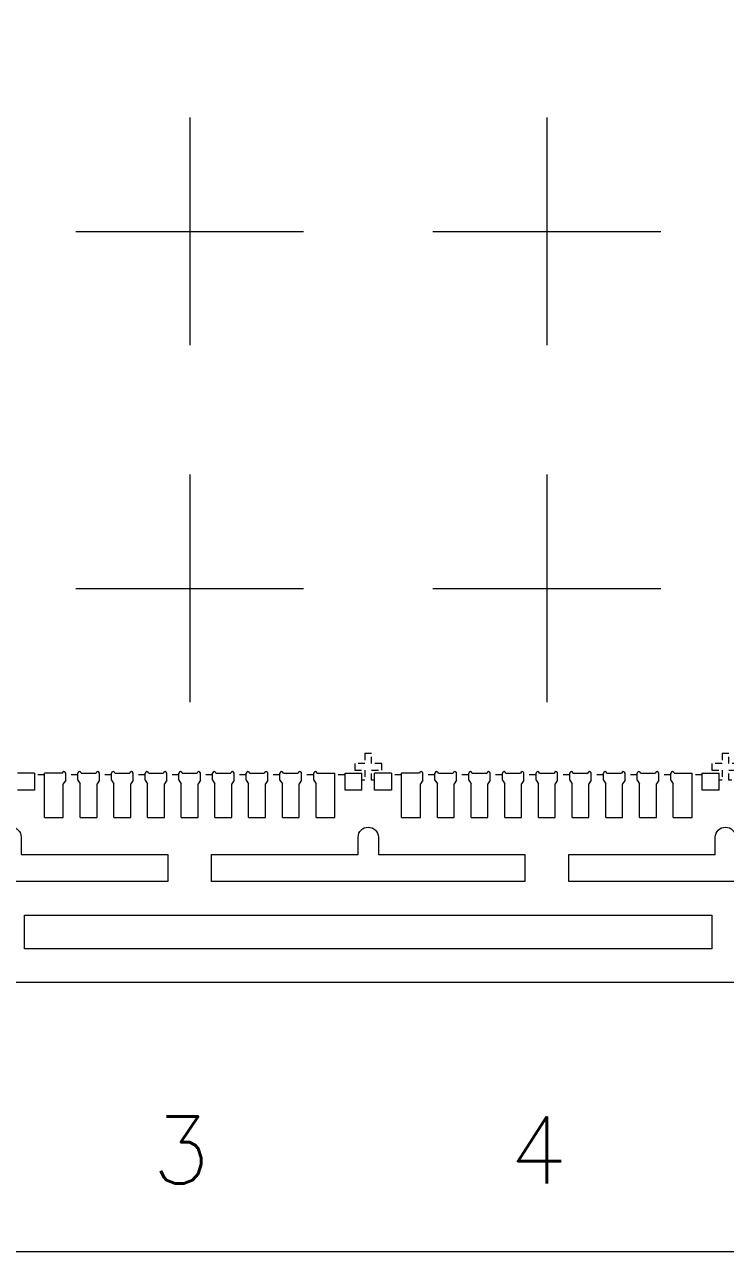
# Model space of a CAD drawing. Extents: x -197 to -81, y -157 to -2.
# Drawn here: x -154.92 to -144.52, y -91.58 to -73.35 of the extents above; entities that cross this region are included whole.
import ezdxf

# ---------------------------------------------------------------- set-up
doc = ezdxf.new("R2010")
doc.units = 0
doc.header["$LTSCALE"] = 5
doc.header["$MEASUREMENT"] = 0
doc.header["$PDMODE"] = 3
for name, pattern in [('0', [0]), ('CENTER', [2, 1.25, -0.25, 0.25, -0.25]), ('HIDDEN', [0.375, 0.25, -0.125])]:
    doc.linetypes.add(name, pattern=pattern)
doc.layers.get('Defpoints').update_dxf_attribs({"linetype": 'CONTINUOUS'})
for name, color, linetype in [('1', 7, 'CONTINUOUS'), ('1D', 4, 'CONTINUOUS'), ('标注', 4, '0')]:
    doc.layers.add(name, color=color, linetype=linetype)
doc.layers.add('center', color=1, linetype='CONTINUOUS', lineweight=18)
doc.styles.add('SIMPLEX', font='SIMPLEX')
doc.styles.add('宋体', font='SimSun.ttf')
doc.dimstyles.get("Standard").update_dxf_attribs({"dimscale": 0.12, "dimtxt": 1, "dimasz": 1, "dimexe": 0.3, "dimexo": 0.3, "dimgap": 0.3, "dimtad": 0, "dimdec": 3, "dimzin": 0, "dimdsep": 46, "dimtxsty": 'SIMPLEX', "dimcen": 0.5, "dimclrd": 256, "dimclre": 256, "dimclrt": 256, "dimadec": 0, "dimazin": 0, "dimtfac": 1, "dimtdec": 3, "dimtofl": 0, "dimtmove": 0, "dimatfit": 0, "dimfxl": 1, "dimtolj": 1, "dimtzin": 0, "dimlwd": -1, "dimlwe": -1, "dimarcsym": 0})

# ---------------------------------------------------------------- blocks, each defined once
blk = doc.blocks.new('*D0')
at = {"layer": 'Defpoints', "color": 0, "transparency": 16777216}
for p in [(-6756.069, -1068.076), (-6790.819, -1140.564), (-6789.361, -1150.077)]:
    blk.add_point(p, dxfattribs=at)
at = {"layer": '标注', "linetype": 'Continuous', "lineweight": 5, "transparency": 16777216}
for p, q in [((-6790.819, -1140.6), (-6790.819, -1149.597)), ((-6790.819, -1149.597), (-6789.361, -1149.837)), ((-6789.361, -1149.837), (-6789.361, -1150.077))]:
    blk.add_line(p, q, dxfattribs=at)
at = {"layer": '标注', "lineweight": 5, "transparency": 16777216, "insert": (-6789.361, -1152.097), "char_height": 0.96, "attachment_point": 5, "rotation": 90, "style": '宋体'}
blk.add_mtext('\\A1;34.750', dxfattribs=at)

msp = doc.modelspace()

# ---------------------------------------------------------------- linework, layer by layer
at = {"layer": '1', "lineweight": 5}
for p, q in [((-154.7704, -84.4637, -0.0291), (-155.0204, -84.4637, -0.0291)), ((-154.6204, -85.1187, -0.0291), (-154.6204, -84.4637, -0.0291)), ((-154.3554, -84.4637, -0.0291), (-154.6204, -84.4637, -0.0291)), ((-154.3054, -84.5687, -0.0291), (-154.3404, -84.6187, -0.0291)), ((-154.3054, -84.5687, -0.0291), (-154.3054, -84.4637, -0.0291)), ((-154.1254, -84.5687, -0.0291), (-154.1254, -84.4637, -0.0291)), ((-154.1254, -84.5687, -0.0291), (-154.0904, -84.6187, -0.0291)), ((-154.0754, -84.4637, -0.0291), (-153.8554, -84.4637, -0.0291)), ((-153.8054, -84.5687, -0.0291), (-153.8404, -84.6187, -0.0291)), ((-153.8054, -84.5687, -0.0291), (-153.8054, -84.4637, -0.0291)), ((-153.6254, -84.5687, -0.0291), (-153.6254, -84.4637, -0.0291)), ((-153.6254, -84.5687, -0.0291), (-153.5904, -84.6187, -0.0291)), ((-153.5754, -84.4637, -0.0291), (-153.3554, -84.4637, -0.0291)), ((-153.3054, -84.5687, -0.0291), (-153.3404, -84.6187, -0.0291)), ((-153.3054, -84.5687, -0.0291), (-153.3054, -84.4637, -0.0291)), ((-153.1254, -84.5687, -0.0291), (-153.1254, -84.4637, -0.0291)), ((-153.1254, -84.5687, -0.0291), (-153.0904, -84.6187, -0.0291)), ((-153.0754, -84.4637, -0.0291), (-152.8554, -84.4637, -0.0291)), ((-152.8054, -84.5687, -0.0291), (-152.8404, -84.6187, -0.0291)), ((-152.8054, -84.5687, -0.0291), (-152.8054, -84.4637, -0.0291)), ((-152.6254, -84.5687, -0.0291), (-152.6254, -84.4637, -0.0291)), ((-152.6254, -84.5687, -0.0291), (-152.5904, -84.6187, -0.0291)), ((-152.5754, -84.4637, -0.0291), (-152.3554, -84.4637, -0.0291)), ((-152.3054, -84.5687, -0.0291), (-152.3404, -84.6187, -0.0291)), ((-152.3054, -84.5687, -0.0291), (-152.3054, -84.4637, -0.0291)), ((-152.1254, -84.5687, -0.0291), (-152.1254, -84.4637, -0.0291)), ((-152.1254, -84.5687, -0.0291), (-152.0904, -84.6187, -0.0291)), ((-152.0754, -84.4637, -0.0291), (-151.8554, -84.4637, -0.0291)), ((-151.8054, -84.5687, -0.0291), (-151.8404, -84.6187, -0.0291)), ((-151.8054, -84.5687, -0.0291), (-151.8054, -84.4637, -0.0291)), ((-151.6254, -84.5687, -0.0291), (-151.6254, -84.4637, -0.0291)), ((-151.6254, -84.5687, -0.0291), (-151.5904, -84.6187, -0.0291)), ((-151.5754, -84.4637, -0.0291), (-151.3554, -84.4637, -0.0291)), ((-151.3054, -84.5687, -0.0291), (-151.3404, -84.6187, -0.0291)), ((-151.3054, -84.5687, -0.0291), (-151.3054, -84.4637, -0.0291)), ((-151.1254, -84.5687, -0.0291), (-151.1254, -84.4637, -0.0291)), ((-151.1254, -84.5687, -0.0291), (-151.0904, -84.6187, -0.0291)), ((-151.0754, -84.4637, -0.0291), (-150.8554, -84.4637, -0.0291)), ((-150.8054, -84.5687, -0.0291), (-150.8404, -84.6187, -0.0291)), ((-150.8054, -84.5687, -0.0291), (-150.8054, -84.4637, -0.0291)), ((-150.6254, -84.5687, -0.0291), (-150.6254, -84.4637, -0.0291)), ((-150.6254, -84.5687, -0.0291), (-150.5904, -84.6187, -0.0291)), ((-150.5754, -84.4637, -0.0291), (-150.3104, -84.4637, -0.0291)), ((-150.3104, -85.1187, -0.0291), (-150.3104, -84.4637, -0.0291)), ((-150.1604, -84.4637, -0.0291), (-149.9104, -84.4637, -0.0291)), ((-149.9104, -84.7137, -0.0291), (-149.9104, -84.4637, -0.0291)), ((-149.7204, -84.7137, -0.0291), (-149.7204, -84.4637, -0.0291)), ((-149.4704, -84.4637, -0.0291), (-149.7204, -84.4637, -0.0291)), ((-149.3204, -85.1187, -0.0291), (-149.3204, -84.4637, -0.0291)), ((-149.0554, -84.4637, -0.0291), (-149.3204, -84.4637, -0.0291)), ((-149.0054, -84.5687, -0.0291), (-149.0404, -84.6187, -0.0291)), ((-149.0054, -84.5687, -0.0291), (-149.0054, -84.4637, -0.0291)), ((-148.8254, -84.5687, -0.0291), (-148.8254, -84.4637, -0.0291)), ((-148.8254, -84.5687, -0.0291), (-148.7904, -84.6187, -0.0291)), ((-148.7754, -84.4637, -0.0291), (-148.5554, -84.4637, -0.0291)), ((-148.5054, -84.5687, -0.0291), (-148.5404, -84.6187, -0.0291)), ((-148.5054, -84.5687, -0.0291), (-148.5054, -84.4637, -0.0291)), ((-148.3254, -84.5687, -0.0291), (-148.3254, -84.4637, -0.0291)), ((-148.3254, -84.5687, -0.0291), (-148.2904, -84.6187, -0.0291)), ((-148.2754, -84.4637, -0.0291), (-148.0554, -84.4637, -0.0291)), ((-148.0054, -84.5687, -0.0291), (-148.0404, -84.6187, -0.0291)), ((-148.0054, -84.5687, -0.0291), (-148.0054, -84.4637, -0.0291)), ((-147.8254, -84.5687, -0.0291), (-147.8254, -84.4637, -0.0291)), ((-147.8254, -84.5687, -0.0291), (-147.7904, -84.6187, -0.0291)), ((-147.7754, -84.4637, -0.0291), (-147.5554, -84.4637, -0.0291)), ((-147.5054, -84.5687, -0.0291), (-147.5404, -84.6187, -0.0291)), ((-147.5054, -84.5687, -0.0291), (-147.5054, -84.4637, -0.0291)), ((-147.3254, -84.5687, -0.0291), (-147.3254, -84.4637, -0.0291)), ((-147.3254, -84.5687, -0.0291), (-147.2904, -84.6187, -0.0291)), ((-147.2754, -84.4637, -0.0291), (-147.0554, -84.4637, -0.0291)), ((-147.0054, -84.5687, -0.0291), (-147.0404, -84.6187, -0.0291)), ((-147.0054, -84.5687, -0.0291), (-147.0054, -84.4637, -0.0291)), ((-146.8254, -84.5687, -0.0291), (-146.8254, -84.4637, -0.0291)), ((-146.8254, -84.5687, -0.0291), (-146.7904, -84.6187, -0.0291)), ((-146.7754, -84.4637, -0.0291), (-146.5554, -84.4637, -0.0291)), ((-146.5054, -84.5687, -0.0291), (-146.5404, -84.6187, -0.0291)), ((-146.5054, -84.5687, -0.0291), (-146.5054, -84.4637, -0.0291)), ((-146.3254, -84.5687, -0.0291), (-146.3254, -84.4637, -0.0291)), ((-146.3254, -84.5687, -0.0291), (-146.2904, -84.6187, -0.0291)), ((-146.2754, -84.4637, -0.0291), (-146.0554, -84.4637, -0.0291)), ((-146.0054, -84.5687, -0.0291), (-146.0404, -84.6187, -0.0291)), ((-146.0054, -84.5687, -0.0291), (-146.0054, -84.4637, -0.0291)), ((-145.8254, -84.5687, -0.0291), (-145.8254, -84.4637, -0.0291)), ((-145.8254, -84.5687, -0.0291), (-145.7904, -84.6187, -0.0291)), ((-145.7754, -84.4637, -0.0291), (-145.5554, -84.4637, -0.0291)), ((-145.5054, -84.5687, -0.0291), (-145.5404, -84.6187, -0.0291)), ((-145.5054, -84.5687, -0.0291), (-145.5054, -84.4637, -0.0291)), ((-145.3254, -84.5687, -0.0291), (-145.3254, -84.4637, -0.0291)), ((-145.3254, -84.5687, -0.0291), (-145.2904, -84.6187, -0.0291)), ((-145.2754, -84.4637, -0.0291), (-145.0104, -84.4637, -0.0291)), ((-145.0104, -85.1187, -0.0291), (-145.0104, -84.4637, -0.0291)), ((-144.8604, -84.4637, -0.0291), (-144.6104, -84.4637, -0.0291)), ((-144.6104, -84.7137, -0.0291), (-144.6104, -84.4637, -0.0291))]:
    msp.add_line(p, q, dxfattribs=at)
at = {"layer": '1', "color": 7, "lineweight": 5}
for p, q in [((-154.3404, -85.1187, -0.0291), (-154.3404, -84.6187, -0.0291)), ((-154.0904, -85.1187, -0.0291), (-154.0904, -84.6187, -0.0291)), ((-153.8404, -85.1187, -0.0291), (-153.8404, -84.6187, -0.0291)), ((-153.5904, -85.1187, -0.0291), (-153.5904, -84.6187, -0.0291)), ((-153.3404, -85.1187, -0.0291), (-153.3404, -84.6187, -0.0291)), ((-153.0904, -85.1187, -0.0291), (-153.0904, -84.6187, -0.0291)), ((-152.8404, -85.1187, -0.0291), (-152.8404, -84.6187, -0.0291)), ((-152.5904, -85.1187, -0.0291), (-152.5904, -84.6187, -0.0291)), ((-152.3404, -85.1187, -0.0291), (-152.3404, -84.6187, -0.0291)), ((-152.0904, -85.1187, -0.0291), (-152.0904, -84.6187, -0.0291)), ((-151.8404, -85.1187, -0.0291), (-151.8404, -84.6187, -0.0291)), ((-151.5904, -85.1187, -0.0291), (-151.5904, -84.6187, -0.0291)), ((-151.3404, -85.1187, -0.0291), (-151.3404, -84.6187, -0.0291)), ((-151.0904, -85.1187, -0.0291), (-151.0904, -84.6187, -0.0291)), ((-150.8404, -85.1187, -0.0291), (-150.8404, -84.6187, -0.0291)), ((-150.5904, -85.1187, -0.0291), (-150.5904, -84.6187, -0.0291)), ((-149.0404, -85.1187, -0.0291), (-149.0404, -84.6187, -0.0291)), ((-148.7904, -85.1187, -0.0291), (-148.7904, -84.6187, -0.0291)), ((-148.5404, -85.1187, -0.0291), (-148.5404, -84.6187, -0.0291)), ((-148.2904, -85.1187, -0.0291), (-148.2904, -84.6187, -0.0291)), ((-148.0404, -85.1187, -0.0291), (-148.0404, -84.6187, -0.0291)), ((-147.7904, -85.1187, -0.0291), (-147.7904, -84.6187, -0.0291)), ((-147.5404, -85.1187, -0.0291), (-147.5404, -84.6187, -0.0291)), ((-147.2904, -85.1187, -0.0291), (-147.2904, -84.6187, -0.0291)), ((-147.0404, -85.1187, -0.0291), (-147.0404, -84.6187, -0.0291)), ((-146.7904, -85.1187, -0.0291), (-146.7904, -84.6187, -0.0291)), ((-146.5404, -85.1187, -0.0291), (-146.5404, -84.6187, -0.0291)), ((-146.2904, -85.1187, -0.0291), (-146.2904, -84.6187, -0.0291)), ((-146.0404, -85.1187, -0.0291), (-146.0404, -84.6187, -0.0291)), ((-145.7904, -85.1187, -0.0291), (-145.7904, -84.6187, -0.0291)), ((-145.5404, -85.1187, -0.0291), (-145.5404, -84.6187, -0.0291)), ((-145.2904, -85.1187, -0.0291), (-145.2904, -84.6187, -0.0291)), ((-154.6204, -85.1187, -0.0291), (-154.3404, -85.1187, -0.0291)), ((-154.0904, -85.1187, -0.0291), (-153.8404, -85.1187, -0.0291)), ((-153.5904, -85.1187, -0.0291), (-153.3404, -85.1187, -0.0291)), ((-153.0904, -85.1187, -0.0291), (-152.8404, -85.1187, -0.0291)), ((-152.5904, -85.1187, -0.0291), (-152.3404, -85.1187, -0.0291)), ((-152.0904, -85.1187, -0.0291), (-151.8404, -85.1187, -0.0291)), ((-151.5904, -85.1187, -0.0291), (-151.3404, -85.1187, -0.0291)), ((-151.0904, -85.1187, -0.0291), (-150.8404, -85.1187, -0.0291)), ((-150.5904, -85.1187, -0.0291), (-150.3104, -85.1187, -0.0291)), ((-149.3204, -85.1187, -0.0291), (-149.0404, -85.1187, -0.0291)), ((-148.7904, -85.1187, -0.0291), (-148.5404, -85.1187, -0.0291)), ((-148.2904, -85.1187, -0.0291), (-148.0404, -85.1187, -0.0291)), ((-147.7904, -85.1187, -0.0291), (-147.5404, -85.1187, -0.0291)), ((-147.2904, -85.1187, -0.0291), (-147.0404, -85.1187, -0.0291)), ((-146.7904, -85.1187, -0.0291), (-146.5404, -85.1187, -0.0291)), ((-146.2904, -85.1187, -0.0291), (-146.0404, -85.1187, -0.0291)), ((-145.7904, -85.1187, -0.0291), (-145.5404, -85.1187, -0.0291)), ((-145.2904, -85.1187, -0.0291), (-145.0104, -85.1187, -0.0291))]:
    msp.add_line(p, q, dxfattribs=at)
at = {"layer": '1', "color": 1, "lineweight": 5, "elevation": -0.0291}
msp.add_lwpolyline([(-96.8154, -91.5687), (-172.3154, -91.5687), (-173.3154, -90.5687), (-173.3154, -80.0687), (-172.7154, -80.0687, 0.4142136), (-172.3154, -79.6687), (-172.3154, -60.4687, 0.4142136), (-172.7154, -60.0687), (-173.3154, -60.0687), (-173.3154, -45.0687), (-172.7154, -45.0687, 0.4142136), (-172.3154, -44.6687), (-172.3154, -25.4687, 0.4142136), (-172.7154, -25.0687), (-173.3154, -25.0687), (-173.3154, -14.5687), (-172.3154, -13.5687), (-96.8154, -13.5687)], format="xyb", dxfattribs=at)
at = {"layer": '1', "lineweight": 5, "elevation": -0.0291}
for points in [[(-154.7704, -84.4637), (-154.7704, -84.7137), (-155.0204, -84.7137)], [(-149.9104, -84.7137), (-150.1604, -84.7137), (-150.1604, -84.4637)], [(-149.4704, -84.4637), (-149.4704, -84.7137), (-149.7204, -84.7137)], [(-144.6104, -84.7137), (-144.8604, -84.7137), (-144.8604, -84.4637)]]:
    msp.add_lwpolyline(points, dxfattribs=at)
for points in [[(-155.2654, -85.4137, -1), (-154.9654, -85.4137), (-154.9654, -85.6687), (-152.7904, -85.6687), (-152.7904, -86.0687), (-157.4404, -86.0687), (-157.4404, -85.6687), (-155.2654, -85.6687)], [(-149.9654, -85.4137, -1), (-149.6654, -85.4137), (-149.6654, -85.6687), (-147.4904, -85.6687), (-147.4904, -86.0687), (-152.1404, -86.0687), (-152.1404, -85.6687), (-149.9654, -85.6687)], [(-144.6654, -85.4137, -1), (-144.3654, -85.4137), (-144.3654, -85.6687), (-142.1904, -85.6687), (-142.1904, -86.0687), (-146.8404, -86.0687), (-146.8404, -85.6687), (-144.6654, -85.6687)]]:
    msp.add_lwpolyline(points, format="xyb", close=True, dxfattribs=at)
msp.add_lwpolyline([(-154.9154, -86.5687), (-144.7154, -86.5687), (-144.7154, -87.0687), (-154.9154, -87.0687)], close=True, dxfattribs=at)
at = {"layer": '1', "lineweight": 5}
for centre in [(-154.3304, -84.4637, -0.0291), (-154.1004, -84.4637, -0.0291), (-153.8304, -84.4637, -0.0291), (-153.6004, -84.4637, -0.0291), (-153.3304, -84.4637, -0.0291), (-153.1004, -84.4637, -0.0291), (-152.8304, -84.4637, -0.0291), (-152.6004, -84.4637, -0.0291), (-152.3304, -84.4637, -0.0291), (-152.1004, -84.4637, -0.0291), (-151.8304, -84.4637, -0.0291), (-151.6004, -84.4637, -0.0291), (-151.3304, -84.4637, -0.0291), (-151.1004, -84.4637, -0.0291), (-150.8304, -84.4637, -0.0291), (-150.6004, -84.4637, -0.0291), (-149.0304, -84.4637, -0.0291), (-148.8004, -84.4637, -0.0291), (-148.5304, -84.4637, -0.0291), (-148.3004, -84.4637, -0.0291), (-148.0304, -84.4637, -0.0291), (-147.8004, -84.4637, -0.0291), (-147.5304, -84.4637, -0.0291), (-147.3004, -84.4637, -0.0291), (-147.0304, -84.4637, -0.0291), (-146.8004, -84.4637, -0.0291), (-146.5304, -84.4637, -0.0291), (-146.3004, -84.4637, -0.0291), (-146.0304, -84.4637, -0.0291), (-145.8004, -84.4637, -0.0291), (-145.5304, -84.4637, -0.0291), (-145.3004, -84.4637, -0.0291)]:
    msp.add_arc(centre, 0.025, 360, 180, dxfattribs=at)
at = {"layer": '1D', "linetype": 'HIDDEN', "lineweight": 5, "ltscale": 0.02}
for p, q in [((-154.6204, -84.4887, -0.0291), (-154.7704, -84.4887, -0.0291)), ((-154.1254, -84.4887, -0.0291), (-154.3054, -84.4887, -0.0291)), ((-153.6254, -84.4887, -0.0291), (-153.8054, -84.4887, -0.0291)), ((-153.1254, -84.4887, -0.0291), (-153.3054, -84.4887, -0.0291)), ((-152.6254, -84.4887, -0.0291), (-152.8054, -84.4887, -0.0291)), ((-152.1254, -84.4887, -0.0291), (-152.3054, -84.4887, -0.0291)), ((-151.6254, -84.4887, -0.0291), (-151.8054, -84.4887, -0.0291)), ((-151.1254, -84.4887, -0.0291), (-151.3054, -84.4887, -0.0291)), ((-150.6254, -84.4887, -0.0291), (-150.8054, -84.4887, -0.0291)), ((-150.1604, -84.4887, -0.0291), (-150.3104, -84.4887, -0.0291)), ((-149.3204, -84.4887, -0.0291), (-149.4704, -84.4887, -0.0291)), ((-148.8254, -84.4887, -0.0291), (-149.0054, -84.4887, -0.0291)), ((-148.3254, -84.4887, -0.0291), (-148.5054, -84.4887, -0.0291)), ((-147.8254, -84.4887, -0.0291), (-148.0054, -84.4887, -0.0291)), ((-147.3254, -84.4887, -0.0291), (-147.5054, -84.4887, -0.0291)), ((-146.8254, -84.4887, -0.0291), (-147.0054, -84.4887, -0.0291)), ((-146.3254, -84.4887, -0.0291), (-146.5054, -84.4887, -0.0291)), ((-145.8254, -84.4887, -0.0291), (-146.0054, -84.4887, -0.0291)), ((-145.3254, -84.4887, -0.0291), (-145.5054, -84.4887, -0.0291)), ((-144.8604, -84.4887, -0.0291), (-145.0104, -84.4887, -0.0291))]:
    msp.add_line(p, q, dxfattribs=at)
at = {"layer": '1D', "color": 1, "lineweight": 5, "elevation": -0.0291}
msp.add_lwpolyline([(-96.8154, -87.5687), (-168.8154, -87.5687), (-168.8154, -17.5687), (-96.8154, -17.5687)], dxfattribs=at)
at = {"layer": '1D', "linetype": 'HIDDEN', "lineweight": 5, "ltscale": 0.02, "elevation": -0.0291}
for points in [[(-149.7204, -84.5687), (-149.7654, -84.5687), (-149.7654, -84.4187), (-149.6154, -84.4187), (-149.6154, -84.3187), (-149.7654, -84.3187), (-149.7654, -84.1687), (-149.8654, -84.1687), (-149.8654, -84.3187), (-150.0154, -84.3187), (-150.0154, -84.4187), (-149.8654, -84.4187), (-149.8654, -84.5687), (-149.9104, -84.5687)], [(-144.4204, -84.5687), (-144.4654, -84.5687), (-144.4654, -84.4187), (-144.3154, -84.4187), (-144.3154, -84.3187), (-144.4654, -84.3187), (-144.4654, -84.1687), (-144.5654, -84.1687), (-144.5654, -84.3187), (-144.7154, -84.3187), (-144.7154, -84.4187), (-144.5654, -84.4187), (-144.5654, -84.5687), (-144.6104, -84.5687)]]:
    msp.add_lwpolyline(points, dxfattribs=at)
at = {"layer": 'center', "color": 1, "linetype": 'CENTER', "lineweight": 5}
for p, q in [((-152.4654, -74.728, -0.0291), (-152.4654, -78.1095, -0.0291)), ((-147.1654, -74.728, -0.0291), (-147.1654, -78.1095, -0.0291)), ((-154.1561, -76.4187, -0.0291), (-150.7746, -76.4187, -0.0291)), ((-148.8561, -76.4187, -0.0291), (-145.4746, -76.4187, -0.0291)), ((-152.4654, -80.028, -0.0291), (-152.4654, -83.4095, -0.0291)), ((-147.1654, -80.028, -0.0291), (-147.1654, -83.4095, -0.0291)), ((-154.1561, -81.7187, -0.0291), (-150.7746, -81.7187, -0.0291)), ((-148.8561, -81.7187, -0.0291), (-145.4746, -81.7187, -0.0291))]:
    msp.add_line(p, q, dxfattribs=at)

# ---------------------------------------------------------------- texts
at = {"layer": 'center', "lineweight": 5, "char_height": 0.992064, "attachment_point": 5, "style": '宋体'}
for s, insert in [('{\\Fsimplex|c0;3}', (-152.5949, -90.0567, -0.0291)), ('{\\Fsimplex|c0;4}', (-147.2949, -90.0567, -0.0291))]:
    msp.add_mtext(s, dxfattribs=dict(at, insert=insert))

# ---------------------------------------------------------------- dimensions: what is measured, and where the dimension line sits
at = {"layer": '标注', "lineweight": 5}
dim = msp.add_ordinate_dim(feature_location=(-168.8154, -87.5687, -0.0291), offset=(1.458, -9.5133), dtype=1, origin=(-134.0654, -15.0807, -0.0291), dimstyle='Standard', override={"dimtxt": 8, "dimtxsty": '宋体', "dimtfillclr": 256, "dimlwe": 5, "dimarcsym": 2}, dxfattribs=at)
dim.commit()
dim.dimension.update_dxf_attribs({"geometry": '*D0', "text_midpoint": (-167.3574, -99.1024, -0.0291), "insert": (6622.0036, 1052.9948, -0.0291)})

doc.saveas('drawing.dxf')
